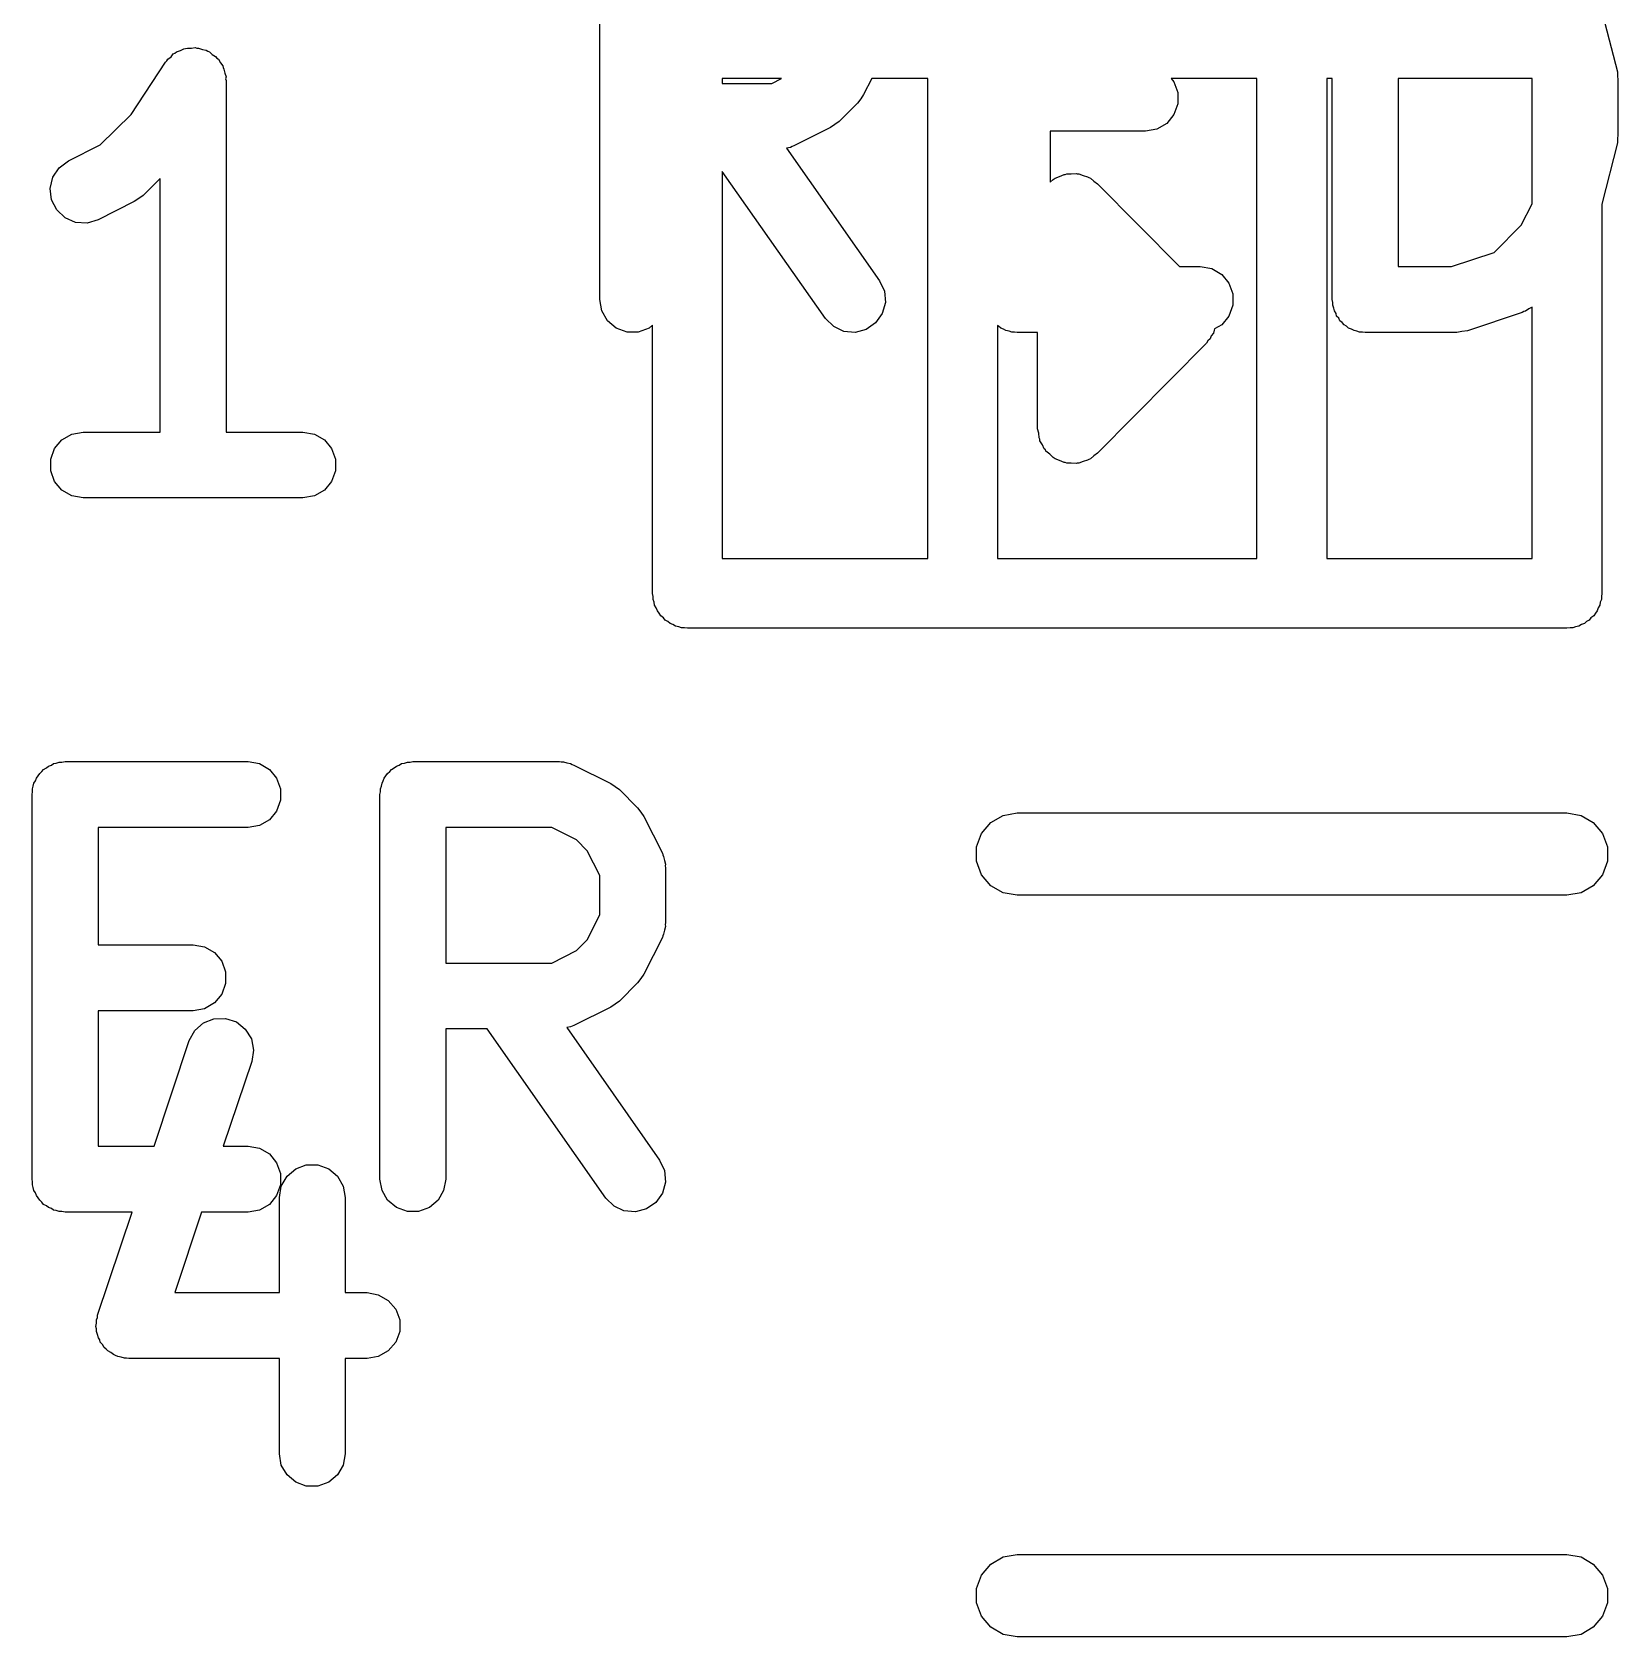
# Model space of a CAD drawing. Extents: x 110.2 to 157.8, y -100.3 to -70.3.
# Drawn here: x 149.057 to 151.943, y -89.15 to -86.229 of the extents above; entities that cross this region are included whole.
import ezdxf

# ---------------------------------------------------------------- set-up
doc = ezdxf.new("R2010")
doc.units = 0
doc.header["$MEASUREMENT"] = 0
doc.layers.add('BLACK', color=7, linetype='CONTINUOUS')

msp = doc.modelspace()

# ---------------------------------------------------------------- linework, layer by layer
at = {"layer": 'Black'}
for p, q in [((150.09, -86.7155), (150.09, -86.0155)), ((151.908, -86.1677), (151.942, -86.301)), ((149.31, -86.2735), (149.314, -86.2683)), ((149.314, -86.2683), (149.317, -86.2668)), ((149.317, -86.2668), (149.32, -86.2647)), ((149.32, -86.2647), (149.327, -86.2623)), ((149.327, -86.2623), (149.333, -86.2591)), ((149.333, -86.2591), (149.336, -86.2587)), ((149.336, -86.2587), (149.34, -86.2576)), ((149.34, -86.2576), (149.347, -86.2576)), ((149.347, -86.2576), (149.354, -86.2568)), ((149.354, -86.2568), (149.357, -86.2576)), ((149.357, -86.2576), (149.36, -86.2576)), ((149.36, -86.2576), (149.367, -86.26)), ((149.367, -86.26), (149.374, -86.2617)), ((149.374, -86.2617), (149.377, -86.2636)), ((149.377, -86.2636), (149.38, -86.2647)), ((149.38, -86.2647), (149.385, -86.2693)), ((149.237, -86.3784), (149.3, -86.2834)), ((149.3, -86.2834), (149.302, -86.281)), ((149.302, -86.281), (149.304, -86.2781)), ((149.304, -86.2781), (149.31, -86.2735)), ((149.385, -86.2693), (149.391, -86.2733)), ((149.391, -86.2733), (149.393, -86.276)), ((149.393, -86.276), (149.396, -86.2781)), ((149.396, -86.2781), (149.4, -86.2843)), ((149.4, -86.2843), (149.404, -86.2901)), ((149.404, -86.2901), (149.405, -86.2933)), ((149.405, -86.2933), (149.406, -86.2961)), ((149.406, -86.2961), (149.408, -86.3032)), ((149.408, -86.3032), (149.41, -86.3101)), ((149.41, -86.3101), (149.409, -86.3134)), ((149.409, -86.3134), (149.41, -86.3167)), ((149.41, -86.3167), (149.41, -86.9567)), ((150.313, -86.3131), (150.313, -86.3222)), ((150.421, -86.3131), (150.313, -86.3131)), ((150.313, -86.3222), (150.403, -86.3222)), ((150.403, -86.3222), (150.421, -86.3131)), ((150.585, -86.3131), (150.57, -86.3424)), ((150.687, -86.3131), (150.585, -86.3131)), ((150.687, -87.1869), (150.687, -86.3131)), ((151.13, -86.3131), (151.135, -86.3189)), ((151.286, -86.3131), (151.13, -86.3131)), ((151.135, -86.3189), (151.142, -86.3385)), ((151.286, -87.1869), (151.286, -86.3131)), ((151.413, -86.3131), (151.413, -87.1869)), ((151.423, -86.3131), (151.413, -86.3131)), ((151.423, -86.7155), (151.423, -86.3131)), ((151.543, -86.3131), (151.543, -86.6555)), ((151.787, -86.3131), (151.543, -86.3131)), ((151.787, -86.5415), (151.787, -86.3131)), ((151.942, -86.301), (151.942, -86.3083)), ((151.942, -86.3083), (151.943, -86.3155)), ((151.943, -86.3155), (151.943, -86.4155)), ((150.565, -86.3501), (150.559, -86.358)), ((150.57, -86.3424), (150.565, -86.3501)), ((151.142, -86.3385), (151.142, -86.3593)), ((149.181, -86.434), (149.237, -86.3784)), ((150.559, -86.358), (150.526, -86.3913)), ((151.135, -86.3789), (151.122, -86.3948)), ((151.142, -86.3593), (151.135, -86.3789)), ((150.51, -86.4025), (150.443, -86.4359)), ((150.518, -86.3968), (150.51, -86.4025)), ((150.526, -86.3913), (150.518, -86.3968)), ((151.083, -86.4089), (150.91, -86.4089)), ((150.91, -86.4089), (150.91, -86.5019)), ((151.104, -86.4053), (151.083, -86.4089)), ((151.122, -86.3948), (151.104, -86.4053)), ((149.123, -86.463), (149.181, -86.434)), ((150.437, -86.4386), (150.43, -86.4398)), ((150.43, -86.4398), (150.43, -86.4398)), ((150.43, -86.4398), (150.599, -86.6811)), ((150.44, -86.4369), (150.437, -86.4386)), ((150.443, -86.4359), (150.44, -86.4369)), ((151.942, -86.4301), (151.914, -86.5419)), ((151.943, -86.4155), (151.942, -86.4228)), ((151.942, -86.4228), (151.942, -86.4301)), ((149.106, -86.4754), (149.123, -86.463)), ((149.09, -86.5131), (149.095, -86.4928)), ((149.095, -86.4928), (149.106, -86.4754)), ((149.29, -86.4949), (149.259, -86.5258)), ((149.29, -86.9567), (149.29, -86.4949)), ((150.501, -86.75), (150.313, -86.4822)), ((150.313, -86.4822), (150.313, -87.1869)), ((150.91, -86.5019), (150.915, -86.4971)), ((150.915, -86.4971), (150.917, -86.496)), ((150.917, -86.496), (150.919, -86.4943)), ((150.919, -86.4943), (150.927, -86.4914)), ((150.927, -86.4914), (150.935, -86.4879)), ((150.935, -86.4879), (150.937, -86.4877)), ((150.937, -86.4877), (150.94, -86.4868)), ((150.94, -86.4868), (150.948, -86.4868)), ((150.948, -86.4868), (150.957, -86.4861)), ((150.957, -86.4861), (150.959, -86.4868)), ((150.959, -86.4868), (150.962, -86.4868)), ((150.962, -86.4868), (150.97, -86.4897)), ((150.97, -86.4897), (150.978, -86.492)), ((150.978, -86.492), (150.98, -86.4935)), ((150.98, -86.4935), (150.983, -86.4943)), ((150.983, -86.4943), (150.989, -86.4998)), ((150.989, -86.4998), (150.996, -86.5047)), ((149.092, -86.5338), (149.09, -86.5131)), ((149.251, -86.5313), (149.243, -86.537)), ((149.259, -86.5258), (149.251, -86.5313)), ((150.996, -86.5047), (151.145, -86.6555)), ((149.102, -86.5524), (149.092, -86.5338)), ((149.117, -86.5667), (149.102, -86.5524)), ((149.243, -86.537), (149.177, -86.5703)), ((151.767, -86.58), (151.787, -86.5415)), ((151.914, -86.5419), (151.914, -87.2504)), ((149.136, -86.575), (149.117, -86.5667)), ((149.157, -86.5763), (149.136, -86.575)), ((149.177, -86.5703), (149.157, -86.5763)), ((151.718, -86.6298), (151.767, -86.58)), ((151.64, -86.6555), (151.718, -86.6298)), ((151.145, -86.6555), (151.183, -86.6555)), ((151.183, -86.6555), (151.204, -86.6592)), ((151.204, -86.6592), (151.222, -86.6696)), ((151.222, -86.6696), (151.235, -86.6855)), ((151.543, -86.6555), (151.64, -86.6555)), ((150.599, -86.6811), (150.608, -86.7)), ((150.608, -86.7), (150.61, -86.7208)), ((151.235, -86.6855), (151.242, -86.7051)), ((151.242, -86.7051), (151.242, -86.726)), ((150.094, -86.7361), (150.09, -86.7155)), ((150.104, -86.7541), (150.094, -86.7361)), ((150.61, -86.7208), (150.604, -86.7409)), ((151.242, -86.726), (151.235, -86.7455)), ((151.424, -86.7207), (151.423, -86.7155)), ((151.424, -86.726), (151.424, -86.7207)), ((151.426, -86.7309), (151.424, -86.726)), ((151.427, -86.7361), (151.426, -86.7309)), ((151.43, -86.7406), (151.427, -86.7361)), ((151.781, -86.7326), (151.775, -86.7366)), ((151.787, -86.7296), (151.781, -86.7326)), ((151.787, -87.1869), (151.787, -86.7296)), ((150.12, -86.7675), (150.104, -86.7541)), ((150.186, -86.7621), (150.18, -86.7675)), ((150.186, -87.2504), (150.186, -86.7621)), ((150.516, -86.7647), (150.501, -86.75)), ((150.534, -86.7735), (150.516, -86.7647)), ((150.592, -86.758), (150.575, -86.7699)), ((150.604, -86.7409), (150.592, -86.758)), ((150.816, -86.7641), (150.814, -86.7629)), ((150.814, -86.7629), (150.814, -87.1869)), ((150.82, -86.7675), (150.816, -86.7641)), ((151.222, -86.7615), (151.209, -86.7687)), ((151.235, -86.7455), (151.222, -86.7615)), ((151.431, -86.7455), (151.43, -86.7406)), ((151.435, -86.7496), (151.431, -86.7455)), ((151.437, -86.7541), (151.435, -86.7496)), ((151.441, -86.7575), (151.437, -86.7541)), ((151.445, -86.7615), (151.441, -86.7575)), ((151.449, -86.7641), (151.445, -86.7615)), ((151.453, -86.7675), (151.449, -86.7641)), ((151.769, -86.7391), (151.669, -86.7725)), ((151.772, -86.7375), (151.769, -86.7391)), ((151.775, -86.7366), (151.772, -86.7375)), ((150.14, -86.7746), (150.12, -86.7675)), ((150.16, -86.7746), (150.14, -86.7746)), ((150.18, -86.7675), (150.16, -86.7746)), ((150.555, -86.7753), (150.534, -86.7735)), ((150.575, -86.7699), (150.555, -86.7753)), ((150.825, -86.7693), (150.82, -86.7675)), ((150.829, -86.7719), (150.825, -86.7693)), ((150.835, -86.7728), (150.829, -86.7719)), ((150.84, -86.7746), (150.835, -86.7728)), ((150.845, -86.7746), (150.84, -86.7746)), ((150.85, -86.7755), (150.845, -86.7746)), ((150.887, -86.7755), (150.85, -86.7755)), ((150.887, -86.9507), (150.887, -86.7755)), ((151.194, -86.7946), (150.996, -86.9953)), ((151.197, -86.7904), (151.194, -86.7946)), ((151.201, -86.7868), (151.197, -86.7904)), ((151.203, -86.7814), (151.201, -86.7868)), ((151.207, -86.7765), (151.203, -86.7814)), ((151.208, -86.7715), (151.207, -86.7765)), ((151.209, -86.7687), (151.208, -86.7715)), ((151.458, -86.7693), (151.453, -86.7675)), ((151.463, -86.7719), (151.458, -86.7693)), ((151.468, -86.7728), (151.463, -86.7719)), ((151.473, -86.7746), (151.468, -86.7728)), ((151.478, -86.7746), (151.473, -86.7746)), ((151.483, -86.7755), (151.478, -86.7746)), ((151.65, -86.7755), (151.483, -86.7755)), ((151.659, -86.7739), (151.65, -86.7755)), ((151.669, -86.7725), (151.659, -86.7739)), ((149.111, -86.9707), (149.129, -86.9603)), ((149.129, -86.9603), (149.15, -86.9567)), ((149.15, -86.9567), (149.29, -86.9567)), ((149.41, -86.9567), (149.55, -86.9567)), ((149.55, -86.9567), (149.571, -86.9603)), ((149.571, -86.9603), (149.589, -86.9707)), ((150.889, -86.959), (150.887, -86.9507)), ((150.89, -86.9675), (150.889, -86.959)), ((150.891, -86.9698), (150.89, -86.9675)), ((150.891, -86.9724), (150.891, -86.9698)), ((149.091, -87.0062), (149.098, -86.9867)), ((149.098, -86.9867), (149.111, -86.9707)), ((149.589, -86.9707), (149.602, -86.9867)), ((149.602, -86.9867), (149.609, -87.0062)), ((150.896, -86.9797), (150.891, -86.9724)), ((150.899, -86.9874), (150.896, -86.9797)), ((150.901, -86.9892), (150.899, -86.9874)), ((150.902, -86.9915), (150.901, -86.9892)), ((150.909, -86.9969), (150.902, -86.9915)), ((150.915, -87.0029), (150.909, -86.9969)), ((150.996, -86.9953), (150.989, -87.0002)), ((149.091, -87.0271), (149.091, -87.0062)), ((149.098, -87.0467), (149.091, -87.0271)), ((149.609, -87.0271), (149.602, -87.0467)), ((149.609, -87.0062), (149.609, -87.0271)), ((150.917, -87.004), (150.915, -87.0029)), ((150.919, -87.0057), (150.917, -87.004)), ((150.927, -87.0086), (150.919, -87.0057)), ((150.935, -87.0121), (150.927, -87.0086)), ((150.937, -87.0123), (150.935, -87.0121)), ((150.94, -87.0132), (150.937, -87.0123)), ((150.948, -87.0132), (150.94, -87.0132)), ((150.957, -87.0139), (150.948, -87.0132)), ((150.959, -87.0132), (150.957, -87.0139)), ((150.962, -87.0132), (150.959, -87.0132)), ((150.97, -87.0103), (150.962, -87.0132)), ((150.978, -87.008), (150.97, -87.0103)), ((150.98, -87.0065), (150.978, -87.008)), ((150.983, -87.0057), (150.98, -87.0065)), ((150.989, -87.0002), (150.983, -87.0057)), ((149.111, -87.0626), (149.098, -87.0467)), ((149.602, -87.0467), (149.589, -87.0626)), ((149.129, -87.073), (149.111, -87.0626)), ((149.15, -87.0767), (149.129, -87.073)), ((149.55, -87.0767), (149.15, -87.0767)), ((149.571, -87.073), (149.55, -87.0767)), ((149.589, -87.0626), (149.571, -87.073)), ((150.313, -87.1869), (150.687, -87.1869)), ((150.814, -87.1869), (151.286, -87.1869)), ((151.413, -87.1869), (151.787, -87.1869)), ((150.187, -87.2559), (150.186, -87.2504)), ((150.187, -87.2614), (150.187, -87.2559)), ((150.189, -87.2666), (150.187, -87.2614)), ((151.913, -87.2614), (151.911, -87.2666)), ((151.914, -87.2504), (151.913, -87.2559)), ((151.913, -87.2559), (151.913, -87.2614)), ((150.19, -87.2721), (150.189, -87.2666)), ((150.193, -87.2769), (150.19, -87.2721)), ((150.195, -87.2821), (150.193, -87.2769)), ((150.198, -87.2864), (150.195, -87.2821)), ((150.201, -87.2912), (150.198, -87.2864)), ((150.206, -87.2948), (150.201, -87.2912)), ((151.899, -87.2912), (151.894, -87.2948)), ((151.902, -87.2864), (151.899, -87.2912)), ((151.905, -87.2821), (151.902, -87.2864)), ((151.907, -87.2769), (151.905, -87.2821)), ((151.91, -87.2721), (151.907, -87.2769)), ((151.911, -87.2666), (151.91, -87.2721)), ((150.209, -87.299), (150.206, -87.2948)), ((150.214, -87.3018), (150.209, -87.299)), ((150.218, -87.3054), (150.214, -87.3018)), ((150.223, -87.3073), (150.218, -87.3054)), ((150.228, -87.31), (150.223, -87.3073)), ((150.234, -87.311), (150.228, -87.31)), ((150.239, -87.3129), (150.234, -87.311)), ((150.244, -87.3129), (150.239, -87.3129)), ((150.25, -87.3139), (150.244, -87.3129)), ((151.85, -87.3139), (150.25, -87.3139)), ((151.856, -87.3129), (151.85, -87.3139)), ((151.861, -87.3129), (151.856, -87.3129)), ((151.866, -87.311), (151.861, -87.3129)), ((151.872, -87.31), (151.866, -87.311)), ((151.877, -87.3073), (151.872, -87.31)), ((151.882, -87.3054), (151.877, -87.3073)), ((151.886, -87.3018), (151.882, -87.3054)), ((151.891, -87.299), (151.886, -87.3018)), ((151.894, -87.2948), (151.891, -87.299)), ((149.065, -87.5867), (149.068, -87.5826)), ((149.068, -87.5826), (149.071, -87.5781)), ((149.071, -87.5781), (149.075, -87.5747)), ((149.075, -87.5747), (149.078, -87.5707)), ((149.078, -87.5707), (149.083, -87.5681)), ((149.083, -87.5681), (149.087, -87.5647)), ((149.087, -87.5647), (149.092, -87.5629)), ((149.092, -87.5629), (149.096, -87.5603)), ((149.096, -87.5603), (149.101, -87.5594)), ((149.101, -87.5594), (149.106, -87.5576)), ((149.106, -87.5576), (149.111, -87.5576)), ((149.111, -87.5576), (149.117, -87.5567)), ((149.117, -87.5567), (149.45, -87.5567)), ((149.45, -87.5567), (149.471, -87.5603)), ((149.471, -87.5603), (149.489, -87.5707)), ((149.489, -87.5707), (149.502, -87.5867)), ((149.698, -87.5867), (149.701, -87.5826)), ((149.701, -87.5826), (149.704, -87.5781)), ((149.704, -87.5781), (149.708, -87.5747)), ((149.708, -87.5747), (149.711, -87.5707)), ((149.711, -87.5707), (149.716, -87.5681)), ((149.716, -87.5681), (149.72, -87.5647)), ((149.72, -87.5647), (149.725, -87.5629)), ((149.725, -87.5629), (149.729, -87.5603)), ((149.729, -87.5603), (149.735, -87.5594)), ((149.735, -87.5594), (149.74, -87.5576)), ((149.74, -87.5576), (149.745, -87.5576)), ((149.745, -87.5576), (149.75, -87.5567)), ((149.75, -87.5567), (150.017, -87.5567)), ((150.017, -87.5567), (150.02, -87.5573)), ((150.02, -87.5573), (150.024, -87.5571)), ((150.024, -87.5571), (150.03, -87.5591)), ((150.03, -87.5591), (150.037, -87.5603)), ((150.037, -87.5603), (150.04, -87.562)), ((150.04, -87.562), (150.043, -87.563)), ((150.043, -87.563), (150.11, -87.5963)), ((149.057, -87.6167), (149.058, -87.6115)), ((149.058, -87.6062), (149.059, -87.6013)), ((149.058, -87.6115), (149.058, -87.6062)), ((149.059, -87.6013), (149.06, -87.5961)), ((149.06, -87.5961), (149.063, -87.5916)), ((149.063, -87.5916), (149.065, -87.5867)), ((149.502, -87.5867), (149.509, -87.6062)), ((149.509, -87.6062), (149.509, -87.6271)), ((149.69, -87.6167), (149.691, -87.6115)), ((149.691, -87.6062), (149.693, -87.6013)), ((149.691, -87.6115), (149.691, -87.6062)), ((149.693, -87.6013), (149.694, -87.5961)), ((149.694, -87.5961), (149.696, -87.5916)), ((149.696, -87.5916), (149.698, -87.5867)), ((150.11, -87.5963), (150.118, -87.6021)), ((150.118, -87.6021), (150.126, -87.6076)), ((150.126, -87.6076), (150.159, -87.6409)), ((149.057, -88.3167), (149.057, -87.6167)), ((149.509, -87.6271), (149.502, -87.6467)), ((149.69, -88.3167), (149.69, -87.6167)), ((150.159, -87.6409), (150.165, -87.6488)), ((149.489, -87.6626), (149.471, -87.673)), ((149.502, -87.6467), (149.489, -87.6626)), ((150.165, -87.6488), (150.17, -87.6565)), ((150.17, -87.6565), (150.204, -87.7232)), ((150.785, -87.6875), (150.802, -87.6675)), ((150.802, -87.6675), (150.824, -87.6545)), ((150.824, -87.6545), (150.85, -87.65)), ((150.85, -87.65), (151.85, -87.65)), ((151.85, -87.65), (151.876, -87.6545)), ((151.876, -87.6545), (151.898, -87.6675)), ((151.898, -87.6675), (151.915, -87.6875)), ((149.45, -87.6767), (149.177, -87.6767)), ((149.177, -87.6767), (149.177, -87.89)), ((149.471, -87.673), (149.45, -87.6767)), ((149.81, -87.6767), (149.81, -87.9233)), ((150.003, -87.6767), (149.81, -87.6767)), ((150.048, -87.6993), (150.003, -87.6767)), ((150.067, -87.7189), (150.048, -87.6993)), ((150.776, -87.712), (150.785, -87.6875)), ((151.915, -87.6875), (151.924, -87.712)), ((150.09, -87.7642), (150.067, -87.7189)), ((150.204, -87.7232), (150.205, -87.7265)), ((150.205, -87.7265), (150.206, -87.7295)), ((150.206, -87.7295), (150.208, -87.7364)), ((150.776, -87.738), (150.776, -87.712)), ((151.924, -87.712), (151.924, -87.738)), ((150.208, -87.7364), (150.21, -87.7431)), ((150.21, -87.7431), (150.209, -87.7466)), ((150.209, -87.7466), (150.21, -87.75)), ((150.21, -87.75), (150.21, -87.85)), ((150.785, -87.7625), (150.776, -87.738)), ((151.924, -87.738), (151.915, -87.7625)), ((150.09, -87.8358), (150.09, -87.7642)), ((150.802, -87.7825), (150.785, -87.7625)), ((150.824, -87.7955), (150.802, -87.7825)), ((151.898, -87.7825), (151.876, -87.7955)), ((151.915, -87.7625), (151.898, -87.7825)), ((150.85, -87.8), (150.824, -87.7955)), ((151.85, -87.8), (150.85, -87.8)), ((151.876, -87.7955), (151.85, -87.8)), ((150.067, -87.8811), (150.09, -87.8358)), ((150.205, -87.8735), (150.204, -87.8768)), ((150.206, -87.8705), (150.205, -87.8735)), ((150.208, -87.8636), (150.206, -87.8705)), ((150.21, -87.8569), (150.208, -87.8636)), ((150.21, -87.85), (150.209, -87.8534)), ((150.209, -87.8534), (150.21, -87.8569)), ((149.177, -87.89), (149.35, -87.89)), ((149.35, -87.89), (149.371, -87.8936)), ((149.371, -87.8936), (149.389, -87.904)), ((149.389, -87.904), (149.402, -87.92)), ((150.003, -87.9233), (150.048, -87.9007)), ((150.048, -87.9007), (150.067, -87.8811)), ((150.204, -87.8768), (150.17, -87.9435)), ((149.402, -87.92), (149.409, -87.9396)), ((149.81, -87.9233), (150.003, -87.9233)), ((149.409, -87.9604), (149.402, -87.98)), ((149.409, -87.9396), (149.409, -87.9604)), ((150.159, -87.9591), (150.126, -87.9924)), ((150.165, -87.9512), (150.159, -87.9591)), ((150.17, -87.9435), (150.165, -87.9512)), ((149.402, -87.98), (149.389, -87.996)), ((150.126, -87.9924), (150.118, -87.9979)), ((149.35, -88.01), (149.177, -88.01)), ((149.177, -88.01), (149.177, -88.2567)), ((149.371, -88.0064), (149.35, -88.01)), ((149.389, -87.996), (149.371, -88.0064)), ((150.11, -88.0037), (150.043, -88.037)), ((150.118, -87.9979), (150.11, -88.0037)), ((149.343, -88.0644), (149.353, -88.046)), ((149.353, -88.046), (149.369, -88.0322)), ((149.369, -88.0322), (149.388, -88.0246)), ((149.388, -88.0246), (149.409, -88.024)), ((149.409, -88.024), (149.429, -88.0306)), ((149.429, -88.0306), (149.445, -88.0435)), ((149.445, -88.0435), (149.456, -88.0613)), ((149.885, -88.0433), (149.81, -88.0433)), ((149.81, -88.0433), (149.81, -88.3167)), ((150.101, -88.3511), (149.885, -88.0433)), ((150.037, -88.0397), (150.03, -88.0409)), ((150.03, -88.0409), (150.03, -88.0409)), ((150.03, -88.0409), (150.199, -88.2823)), ((150.04, -88.038), (150.037, -88.0397)), ((150.043, -88.037), (150.04, -88.038)), ((149.279, -88.2567), (149.343, -88.0644)), ((149.456, -88.0613), (149.46, -88.0817)), ((149.457, -88.1023), (149.405, -88.2567)), ((149.46, -88.0817), (149.457, -88.1023)), ((149.177, -88.2567), (149.279, -88.2567)), ((149.405, -88.2567), (149.45, -88.2567)), ((149.45, -88.2567), (149.471, -88.2603)), ((149.471, -88.2603), (149.489, -88.2707)), ((149.489, -88.2707), (149.502, -88.2867)), ((150.199, -88.2823), (150.208, -88.3011)), ((149.502, -88.2867), (149.509, -88.3062)), ((149.509, -88.3062), (149.509, -88.3271)), ((149.51, -88.3295), (149.521, -88.3114)), ((149.521, -88.3114), (149.537, -88.298)), ((149.537, -88.298), (149.556, -88.2909)), ((149.556, -88.2909), (149.577, -88.2909)), ((149.577, -88.2909), (149.597, -88.298)), ((149.597, -88.298), (149.613, -88.3114)), ((149.613, -88.3114), (149.623, -88.3295)), ((150.208, -88.3011), (150.21, -88.3219)), ((149.058, -88.3218), (149.057, -88.3167)), ((149.058, -88.3271), (149.058, -88.3218)), ((149.059, -88.332), (149.058, -88.3271)), ((149.06, -88.3372), (149.059, -88.332)), ((149.063, -88.3417), (149.06, -88.3372)), ((149.065, -88.3467), (149.063, -88.3417)), ((149.509, -88.3271), (149.502, -88.3467)), ((149.507, -88.35), (149.51, -88.3295)), ((149.623, -88.3295), (149.627, -88.35)), ((149.694, -88.3372), (149.69, -88.3167)), ((149.704, -88.3552), (149.694, -88.3372)), ((149.806, -88.3372), (149.796, -88.3552)), ((149.81, -88.3167), (149.806, -88.3372)), ((150.204, -88.342), (150.192, -88.3591)), ((150.21, -88.3219), (150.204, -88.342)), ((149.068, -88.3507), (149.065, -88.3467)), ((149.071, -88.3552), (149.068, -88.3507)), ((149.075, -88.3586), (149.071, -88.3552)), ((149.078, -88.3626), (149.075, -88.3586)), ((149.083, -88.3653), (149.078, -88.3626)), ((149.087, -88.3686), (149.083, -88.3653)), ((149.092, -88.3704), (149.087, -88.3686)), ((149.096, -88.373), (149.092, -88.3704)), ((149.489, -88.3626), (149.471, -88.373)), ((149.502, -88.3467), (149.489, -88.3626)), ((149.507, -88.5233), (149.507, -88.35)), ((149.627, -88.35), (149.627, -88.5233)), ((149.72, -88.3686), (149.704, -88.3552)), ((149.74, -88.3758), (149.72, -88.3686)), ((149.78, -88.3686), (149.76, -88.3758)), ((149.796, -88.3552), (149.78, -88.3686)), ((150.116, -88.3658), (150.101, -88.3511)), ((150.134, -88.3746), (150.116, -88.3658)), ((150.175, -88.371), (150.155, -88.3764)), ((150.192, -88.3591), (150.175, -88.371)), ((149.101, -88.374), (149.096, -88.373)), ((149.106, -88.3758), (149.101, -88.374)), ((149.111, -88.3758), (149.106, -88.3758)), ((149.117, -88.3767), (149.111, -88.3758)), ((149.239, -88.3767), (149.117, -88.3767)), ((149.176, -88.5644), (149.239, -88.3767)), ((149.365, -88.3767), (149.317, -88.5233)), ((149.45, -88.3767), (149.365, -88.3767)), ((149.471, -88.373), (149.45, -88.3767)), ((149.76, -88.3758), (149.74, -88.3758)), ((150.155, -88.3764), (150.134, -88.3746)), ((149.317, -88.5233), (149.507, -88.5233)), ((149.627, -88.5233), (149.667, -88.5233)), ((149.667, -88.5233), (149.687, -88.527)), ((149.687, -88.527), (149.705, -88.5374)), ((149.705, -88.5374), (149.719, -88.5533)), ((149.174, -88.5729), (149.176, -88.5687)), ((149.174, -88.579), (149.174, -88.5729)), ((149.176, -88.5687), (149.176, -88.5644)), ((149.719, -88.5533), (149.726, -88.5729)), ((149.726, -88.5729), (149.726, -88.5938)), ((149.173, -88.585), (149.174, -88.579)), ((149.174, -88.5893), (149.173, -88.585)), ((149.174, -88.5938), (149.174, -88.5893)), ((149.176, -88.5994), (149.174, -88.5938)), ((149.178, -88.6054), (149.176, -88.5994)), ((149.18, -88.6092), (149.178, -88.6054)), ((149.726, -88.5938), (149.719, -88.6133)), ((149.181, -88.6133), (149.18, -88.6092)), ((149.185, -88.618), (149.181, -88.6133)), ((149.188, -88.6231), (149.185, -88.618)), ((149.192, -88.6259), (149.188, -88.6231)), ((149.195, -88.6293), (149.192, -88.6259)), ((149.2, -88.6323), (149.195, -88.6293)), ((149.205, -88.6361), (149.2, -88.6323)), ((149.705, -88.6293), (149.687, -88.6397)), ((149.719, -88.6133), (149.705, -88.6293)), ((149.209, -88.6375), (149.205, -88.6361)), ((149.213, -88.6397), (149.209, -88.6375)), ((149.219, -88.6408), (149.213, -88.6397)), ((149.225, -88.6427), (149.219, -88.6408)), ((149.229, -88.6426), (149.225, -88.6427)), ((149.233, -88.6433), (149.229, -88.6426)), ((149.507, -88.6433), (149.233, -88.6433)), ((149.507, -88.8167), (149.507, -88.6433)), ((149.667, -88.6433), (149.627, -88.6433)), ((149.627, -88.6433), (149.627, -88.8167)), ((149.687, -88.6397), (149.667, -88.6433)), ((149.51, -88.8372), (149.507, -88.8167)), ((149.521, -88.8552), (149.51, -88.8372)), ((149.623, -88.8372), (149.613, -88.8552)), ((149.627, -88.8167), (149.623, -88.8372)), ((149.537, -88.8686), (149.521, -88.8552)), ((149.556, -88.8758), (149.537, -88.8686)), ((149.597, -88.8686), (149.577, -88.8758)), ((149.613, -88.8552), (149.597, -88.8686)), ((149.577, -88.8758), (149.556, -88.8758)), ((150.802, -89.0175), (150.824, -89.0045)), ((150.824, -89.0045), (150.85, -89)), ((150.85, -89), (151.85, -89)), ((151.85, -89), (151.876, -89.0045)), ((151.876, -89.0045), (151.898, -89.0175)), ((150.776, -89.062), (150.785, -89.0375)), ((150.785, -89.0375), (150.802, -89.0175)), ((151.898, -89.0175), (151.915, -89.0375)), ((151.915, -89.0375), (151.924, -89.062)), ((150.776, -89.088), (150.776, -89.062)), ((151.924, -89.062), (151.924, -89.088)), ((150.785, -89.1125), (150.776, -89.088)), ((151.924, -89.088), (151.915, -89.1125)), ((150.802, -89.1325), (150.785, -89.1125)), ((151.915, -89.1125), (151.898, -89.1325)), ((150.824, -89.1455), (150.802, -89.1325)), ((150.85, -89.15), (150.824, -89.1455)), ((151.85, -89.15), (150.85, -89.15)), ((151.876, -89.1455), (151.85, -89.15)), ((151.898, -89.1325), (151.876, -89.1455))]:
    msp.add_line(p, q, dxfattribs=at)

doc.saveas('drawing.dxf')
